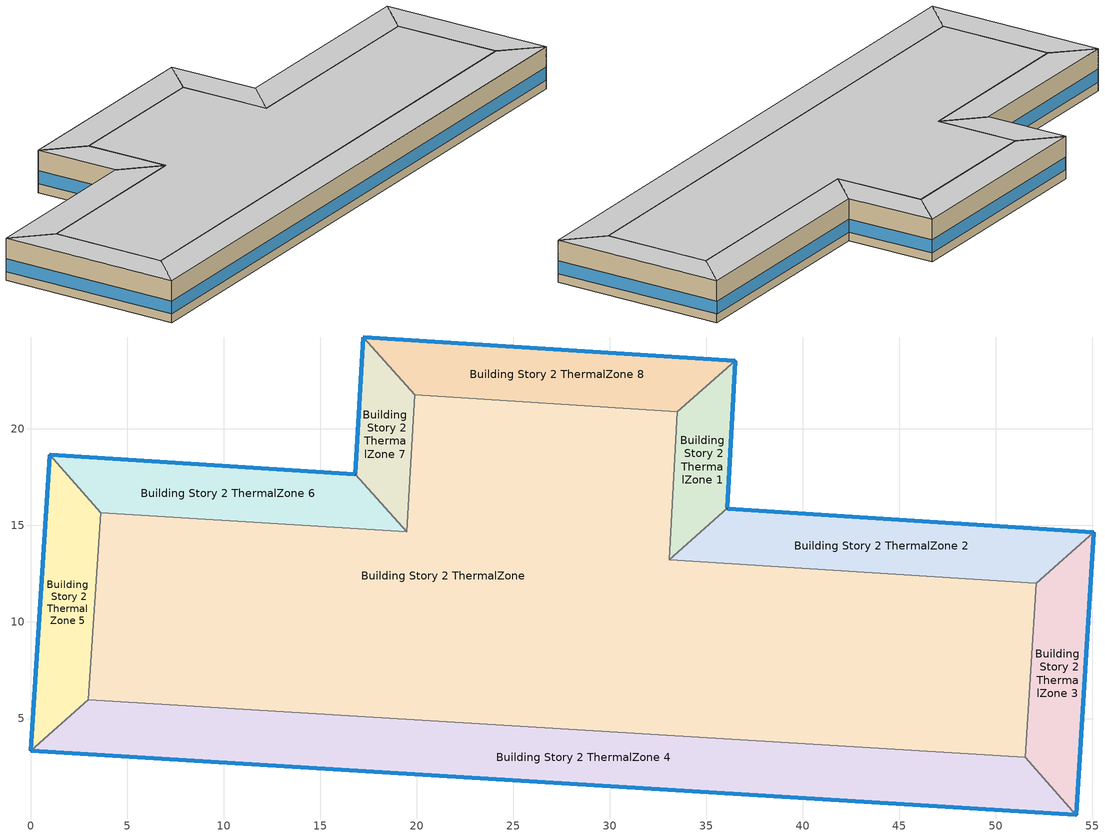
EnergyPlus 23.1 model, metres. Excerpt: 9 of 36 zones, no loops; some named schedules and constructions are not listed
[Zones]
Building Story 2 ThermalZone
 floor adiabatic (Typical Interior Ceiling): 33.52,20.89 33.1,13.23 52.1,12.02 51.53,3 3,5.98 3.65,15.65 19.48,14.66 19.9,21.77 z3.6
 wall adiabatic (Typical Interior Wall): 33.1,13.23 33.52,20.89 19.9,21.77 19.48,14.66 3.65,15.65 3,5.98 51.53,3 52.1,12.02 33.1,13.23 z3.6:7.2
 ceiling adiabatic (Typical Interior Floor): 19.9,21.77 19.48,14.66 3.65,15.65 3,5.98 51.53,3 52.1,12.02 33.1,13.23 33.52,20.89 z7.2
Building Story 2 ThermalZone 1
 floor adiabatic (Typical Interior Ceiling): 36.51,23.54 36.09,15.88 33.1,13.23 33.52,20.89 z3.6
 wall outside (Typical Insulated Steel Framed Exterior Wall R-20.41): 36.09,15.88 36.51,23.54 z3.6:7.2
 wall adiabatic (Typical Interior Wall): 36.51,23.54 33.52,20.89 33.1,13.23 36.09,15.88 z3.6:7.2
 window (U 0.48 SHGC 0.40 Dbl Ref-D Clr 6mm/13mm): 36.09,15.91 36.51,23.52 z4.36:5.45
 ceiling adiabatic (Typical Interior Floor): 33.52,20.89 33.1,13.23 36.09,15.88 36.51,23.54 z7.2
Building Story 2 ThermalZone 2
 floor adiabatic (Typical Interior Ceiling): 36.09,15.88 55.1,14.66 52.1,12.02 33.1,13.23 z3.6
 wall outside (Typical Insulated Steel Framed Exterior Wall R-20.41): 55.1,14.66 36.09,15.88 z3.6:7.2
 wall adiabatic (Typical Interior Wall): 36.09,15.88 33.1,13.23 52.1,12.02 55.1,14.66 z3.6:7.2
 window (U 0.48 SHGC 0.40 Dbl Ref-D Clr 6mm/13mm): 55.07,14.66 36.12,15.88 z4.36:5.44
 ceiling adiabatic (Typical Interior Floor): 33.1,13.23 52.1,12.02 55.1,14.66 36.09,15.88 z7.2
Building Story 2 ThermalZone 3
 floor adiabatic (Typical Interior Ceiling): 55.1,14.66 54.18,0 51.53,3 52.1,12.02 z3.6
 wall outside (Typical Insulated Steel Framed Exterior Wall R-20.41): 54.18,0 55.1,14.66 z3.6:7.2
 wall adiabatic (Typical Interior Wall): 55.1,14.66 52.1,12.02 51.53,3 54.18,0 z3.6:7.2
 window (U 0.48 SHGC 0.40 Dbl Ref-D Clr 6mm/13mm): 54.18,0.03 55.1,14.63 z4.36:5.45
 ceiling adiabatic (Typical Interior Floor): 52.1,12.02 51.53,3 54.18,0 55.1,14.66 z7.2
Building Story 2 ThermalZone 4
 floor adiabatic (Typical Interior Ceiling): 54.18,0 0,3.33 3,5.98 51.53,3 z3.6
 wall outside (Typical Insulated Steel Framed Exterior Wall R-20.41): 0,3.33 54.18,0 z3.6:7.2
 wall adiabatic (Typical Interior Wall): 54.18,0 51.53,3 3,5.98 0,3.33 z3.6:7.2
 window (U 0.48 SHGC 0.40 Dbl Ref-D Clr 6mm/13mm): 0.03,3.33 54.15,0 z4.36:5.44
 ceiling adiabatic (Typical Interior Floor): 51.53,3 3,5.98 0,3.33 54.18,0 z7.2
Building Story 2 ThermalZone 5
 floor adiabatic (Typical Interior Ceiling): 0,3.33 1,18.66 3.65,15.65 3,5.98 z3.6
 wall outside (Typical Insulated Steel Framed Exterior Wall R-20.41): 1,18.66 0,3.33 z3.6:7.2
 wall adiabatic (Typical Interior Wall): 0,3.33 3,5.98 3.65,15.65 1,18.66 z3.6:7.2
 window (U 0.48 SHGC 0.40 Dbl Ref-D Clr 6mm/13mm): 1,18.63 0,3.36 z4.36:5.45
 ceiling adiabatic (Typical Interior Floor): 3,5.98 3.65,15.65 1,18.66 0,3.33 z7.2
Building Story 2 ThermalZone 6
 floor adiabatic (Typical Interior Ceiling): 1,18.66 16.83,17.66 19.48,14.66 3.65,15.65 z3.6
 wall outside (Typical Insulated Steel Framed Exterior Wall R-20.41): 16.83,17.66 1,18.66 z3.6:7.2
 wall adiabatic (Typical Interior Wall): 1,18.66 3.65,15.65 19.48,14.66 16.83,17.66 z3.6:7.2
 window (U 0.48 SHGC 0.40 Dbl Ref-D Clr 6mm/13mm): 16.81,17.66 1.03,18.66 z4.36:5.45
 ceiling adiabatic (Typical Interior Ceiling): 3.65,15.65 19.48,14.66 16.83,17.66 1,18.66 z7.2
Building Story 2 ThermalZone 7
 floor adiabatic (Typical Interior Floor): 16.83,17.66 17.25,24.77 19.9,21.77 19.48,14.66 z3.6
 wall outside (Typical Insulated Steel Framed Exterior Wall R-20.41): 17.25,24.77 16.83,17.66 z3.6:7.2
 wall adiabatic (Typical Interior Wall): 16.83,17.66 19.48,14.66 19.9,21.77 17.25,24.77 z3.6:7.2
 window (U 0.48 SHGC 0.40 Dbl Ref-D Clr 6mm/13mm): 17.25,24.74 16.83,17.68 z4.36:5.45
 ceiling adiabatic (Typical Interior Ceiling): 19.48,14.66 19.9,21.77 17.25,24.77 16.83,17.66 z7.2
Building Story 2 ThermalZone 8
 floor adiabatic (Typical Interior Floor): 17.25,24.77 36.51,23.54 33.52,20.89 19.9,21.77 z3.6
 wall outside (Typical Insulated Steel Framed Exterior Wall R-20.41): 36.51,23.54 17.25,24.77 z3.6:7.2
 wall adiabatic (Typical Interior Wall): 17.25,24.77 19.9,21.77 33.52,20.89 36.51,23.54 z3.6:7.2
 window (U 0.48 SHGC 0.40 Dbl Ref-D Clr 6mm/13mm): 36.48,23.55 17.28,24.76 z4.36:5.44
 ceiling adiabatic (Typical Interior Ceiling): 19.9,21.77 33.52,20.89 36.51,23.54 17.25,24.77 z7.2
[Schedule:Day:Interval]
SchoolSecondary KITCHEN_ELEC_EQUIP_SCH Wknd Day; SchoolSecondary KITCHEN_ELEC_EQUIP_SCH Wknd Day 1; SchoolSecondary KITCHEN_ELEC_EQUIP_SCH Default; SchoolSecondary KITCHEN_ELEC_EQUIP_SCH Winter Design Day: No, 24:00, 0.1
SchoolSecondary KITCHEN_ELEC_EQUIP_SCH Wkdy Day; SchoolSecondary KITCHEN_ELEC_EQUIP_SCH Wkdy Day 1; SchoolSecondary KITCHEN_ELEC_EQUIP_SCH Wkdy Day 2; SchoolSecondary KITCHEN_ELEC_EQUIP_SCH Summer Design Day: No, 08:00, 0.1, 10:00, 0.15, 13:00, 0.25, 15:00, 0.15, 24:00, 0.1
SchoolSecondary KITCHEN_GAS_EQUIP_SCH Wknd Day; SchoolSecondary KITCHEN_GAS_EQUIP_SCH Wknd Day 1; SchoolSecondary KITCHEN_GAS_EQUIP_SCH Default; SchoolSecondary KITCHEN_GAS_EQUIP_SCH Winter Design Day: No, 24:00, 0.02
SchoolSecondary KITCHEN_GAS_EQUIP_SCH Wkdy|SmrDsn Day; SchoolSecondary KITCHEN_GAS_EQUIP_SCH Wkdy|SmrDsn Day 1; SchoolSecondary KITCHEN_GAS_EQUIP_SCH Wkdy|SmrDsn Day 2; SchoolSecondary KITCHEN_GAS_EQUIP_SCH Summer Design Day: No, 08:00, 0.02, 10:00, 0.15, 13:00, 0.2, 15:00, 0.1, 24:00, 0.02
[Schedule:Week:Daily]
SchoolSecondary BLDG_LIGHT_SCH_2013 Week Rule - Jan1-Jun24: SchoolSecondary BLDG_LIGHT_SCH_2013 Wknd Day, SchoolSecondary BLDG_LIGHT_SCH_2013 Wkdy Day, SchoolSecondary BLDG_LIGHT_SCH_2013 Wkdy Day, SchoolSecondary BLDG_LIGHT_SCH_2013 Wkdy Day, SchoolSecondary BLDG_LIGHT_SCH_2013 Wkdy Day, SchoolSecondary BLDG_LIGHT_SCH_2013 Wkdy Day, SchoolSecondary BLDG_LIGHT_SCH_2013 Wknd Day, SchoolSecondary BLDG_LIGHT_SCH_2013 Default, SchoolSecondary BLDG_LIGHT_SCH_2013 Summer Design Day, SchoolSecondary BLDG_LIGHT_SCH_2013 Winter Design Day, SchoolSecondary BLDG_LIGHT_SCH_2013 Default, SchoolSecondary BLDG_LIGHT_SCH_2013 Default
SchoolSecondary BLDG_LIGHT_SCH_2013 Week Rule - Jun25-Jul1: SchoolSecondary BLDG_LIGHT_SCH_2013 Wknd Day, SchoolSecondary BLDG_LIGHT_SCH_2013 Wkdy Day, SchoolSecondary BLDG_LIGHT_SCH_2013 Wkdy Day, SchoolSecondary BLDG_LIGHT_SCH_2013 Wkdy Day, SchoolSecondary BLDG_LIGHT_SCH_2013 Wkdy Day, SchoolSecondary BLDG_LIGHT_SCH_2013 Wkdy Day, SchoolSecondary BLDG_LIGHT_SCH_2013 Wknd Day 1, SchoolSecondary BLDG_LIGHT_SCH_2013 Default, SchoolSecondary BLDG_LIGHT_SCH_2013 Summer Design Day, SchoolSecondary BLDG_LIGHT_SCH_2013 Winter Design Day, SchoolSecondary BLDG_LIGHT_SCH_2013 Default, SchoolSecondary BLDG_LIGHT_SCH_2013 Default
SchoolSecondary BLDG_LIGHT_SCH_2013 Week Rule - Jul2-Aug26: SchoolSecondary BLDG_LIGHT_SCH_2013 Wknd Day 1, SchoolSecondary BLDG_LIGHT_SCH_2013 Wkdy Day 1, SchoolSecondary BLDG_LIGHT_SCH_2013 Wkdy Day 1, SchoolSecondary BLDG_LIGHT_SCH_2013 Wkdy Day 1, SchoolSecondary BLDG_LIGHT_SCH_2013 Wkdy Day 1, SchoolSecondary BLDG_LIGHT_SCH_2013 Wkdy Day 1, SchoolSecondary BLDG_LIGHT_SCH_2013 Wknd Day 1, SchoolSecondary BLDG_LIGHT_SCH_2013 Default, SchoolSecondary BLDG_LIGHT_SCH_2013 Summer Design Day, SchoolSecondary BLDG_LIGHT_SCH_2013 Winter Design Day, SchoolSecondary BLDG_LIGHT_SCH_2013 Default, SchoolSecondary BLDG_LIGHT_SCH_2013 Default
SchoolSecondary BLDG_LIGHT_SCH_2013 Week Rule - Aug27-Sep2: SchoolSecondary BLDG_LIGHT_SCH_2013 Wknd Day 1, SchoolSecondary BLDG_LIGHT_SCH_2013 Wkdy Day 1, SchoolSecondary BLDG_LIGHT_SCH_2013 Wkdy Day 1, SchoolSecondary BLDG_LIGHT_SCH_2013 Wkdy Day 1, SchoolSecondary BLDG_LIGHT_SCH_2013 Wkdy Day 1, SchoolSecondary BLDG_LIGHT_SCH_2013 Wkdy Day 2, SchoolSecondary BLDG_LIGHT_SCH_2013 Default, SchoolSecondary BLDG_LIGHT_SCH_2013 Default, SchoolSecondary BLDG_LIGHT_SCH_2013 Summer Design Day, SchoolSecondary BLDG_LIGHT_SCH_2013 Winter Design Day, SchoolSecondary BLDG_LIGHT_SCH_2013 Default, SchoolSecondary BLDG_LIGHT_SCH_2013 Default
SchoolSecondary BLDG_LIGHT_SCH_2013 Week Rule - Sep3-Dec31: SchoolSecondary BLDG_LIGHT_SCH_2013 Default, SchoolSecondary BLDG_LIGHT_SCH_2013 Wkdy Day 2, SchoolSecondary BLDG_LIGHT_SCH_2013 Wkdy Day 2, SchoolSecondary BLDG_LIGHT_SCH_2013 Wkdy Day 2, SchoolSecondary BLDG_LIGHT_SCH_2013 Wkdy Day 2, SchoolSecondary BLDG_LIGHT_SCH_2013 Wkdy Day 2, SchoolSecondary BLDG_LIGHT_SCH_2013 Default, SchoolSecondary BLDG_LIGHT_SCH_2013 Default, SchoolSecondary BLDG_LIGHT_SCH_2013 Summer Design Day, SchoolSecondary BLDG_LIGHT_SCH_2013 Winter Design Day, SchoolSecondary BLDG_LIGHT_SCH_2013 Default, SchoolSecondary BLDG_LIGHT_SCH_2013 Default
SchoolSecondary BLDG_LIGHT_LIBRARY_SCH_2013 Week Rule - Jan1-Jun24: SchoolSecondary BLDG_LIGHT_LIBRARY_SCH_2013 Wknd Day, SchoolSecondary BLDG_LIGHT_LIBRARY_SCH_2013 Wkdy Day, SchoolSecondary BLDG_LIGHT_LIBRARY_SCH_2013 Wkdy Day, SchoolSecondary BLDG_LIGHT_LIBRARY_SCH_2013 Wkdy Day, SchoolSecondary BLDG_LIGHT_LIBRARY_SCH_2013 Wkdy Day, SchoolSecondary BLDG_LIGHT_LIBRARY_SCH_2013 Wkdy Day, SchoolSecondary BLDG_LIGHT_LIBRARY_SCH_2013 Wknd Day, SchoolSecondary BLDG_LIGHT_LIBRARY_SCH_2013 Default, SchoolSecondary BLDG_LIGHT_LIBRARY_SCH_2013 Summer Design Day, SchoolSecondary BLDG_LIGHT_LIBRARY_SCH_2013 Winter Design Day, SchoolSecondary BLDG_LIGHT_LIBRARY_SCH_2013 Default, SchoolSecondary BLDG_LIGHT_LIBRARY_SCH_2013 Default
SchoolSecondary BLDG_LIGHT_LIBRARY_SCH_2013 Week Rule - Jun25-Jul1: SchoolSecondary BLDG_LIGHT_LIBRARY_SCH_2013 Wknd Day, SchoolSecondary BLDG_LIGHT_LIBRARY_SCH_2013 Wkdy Day, SchoolSecondary BLDG_LIGHT_LIBRARY_SCH_2013 Wkdy Day, SchoolSecondary BLDG_LIGHT_LIBRARY_SCH_2013 Wkdy Day, SchoolSecondary BLDG_LIGHT_LIBRARY_SCH_2013 Wkdy Day, SchoolSecondary BLDG_LIGHT_LIBRARY_SCH_2013 Wkdy Day, SchoolSecondary BLDG_LIGHT_LIBRARY_SCH_2013 Wknd Day 1, SchoolSecondary BLDG_LIGHT_LIBRARY_SCH_2013 Default, SchoolSecondary BLDG_LIGHT_LIBRARY_SCH_2013 Summer Design Day, SchoolSecondary BLDG_LIGHT_LIBRARY_SCH_2013 Winter Design Day, SchoolSecondary BLDG_LIGHT_LIBRARY_SCH_2013 Default, SchoolSecondary BLDG_LIGHT_LIBRARY_SCH_2013 Default
SchoolSecondary BLDG_LIGHT_LIBRARY_SCH_2013 Week Rule - Jul2-Aug26: SchoolSecondary BLDG_LIGHT_LIBRARY_SCH_2013 Wknd Day 1, SchoolSecondary BLDG_LIGHT_LIBRARY_SCH_2013 Wkdy Day 1, SchoolSecondary BLDG_LIGHT_LIBRARY_SCH_2013 Wkdy Day 1, SchoolSecondary BLDG_LIGHT_LIBRARY_SCH_2013 Wkdy Day 1, SchoolSecondary BLDG_LIGHT_LIBRARY_SCH_2013 Wkdy Day 1, SchoolSecondary BLDG_LIGHT_LIBRARY_SCH_2013 Wkdy Day 1, SchoolSecondary BLDG_LIGHT_LIBRARY_SCH_2013 Wknd Day 1, SchoolSecondary BLDG_LIGHT_LIBRARY_SCH_2013 Default, SchoolSecondary BLDG_LIGHT_LIBRARY_SCH_2013 Summer Design Day, SchoolSecondary BLDG_LIGHT_LIBRARY_SCH_2013 Winter Design Day, SchoolSecondary BLDG_LIGHT_LIBRARY_SCH_2013 Default, SchoolSecondary BLDG_LIGHT_LIBRARY_SCH_2013 Default
SchoolSecondary BLDG_LIGHT_LIBRARY_SCH_2013 Week Rule - Aug27-Sep2: SchoolSecondary BLDG_LIGHT_LIBRARY_SCH_2013 Wknd Day 1, SchoolSecondary BLDG_LIGHT_LIBRARY_SCH_2013 Wkdy Day 1, SchoolSecondary BLDG_LIGHT_LIBRARY_SCH_2013 Wkdy Day 1, SchoolSecondary BLDG_LIGHT_LIBRARY_SCH_2013 Wkdy Day 1, SchoolSecondary BLDG_LIGHT_LIBRARY_SCH_2013 Wkdy Day 1, SchoolSecondary BLDG_LIGHT_LIBRARY_SCH_2013 Wkdy Day 2, SchoolSecondary BLDG_LIGHT_LIBRARY_SCH_2013 Default, SchoolSecondary BLDG_LIGHT_LIBRARY_SCH_2013 Default, SchoolSecondary BLDG_LIGHT_LIBRARY_SCH_2013 Summer Design Day, SchoolSecondary BLDG_LIGHT_LIBRARY_SCH_2013 Winter Design Day, SchoolSecondary BLDG_LIGHT_LIBRARY_SCH_2013 Default, SchoolSecondary BLDG_LIGHT_LIBRARY_SCH_2013 Default
SchoolSecondary BLDG_LIGHT_LIBRARY_SCH_2013 Week Rule - Sep3-Dec31: SchoolSecondary BLDG_LIGHT_LIBRARY_SCH_2013 Default, SchoolSecondary BLDG_LIGHT_LIBRARY_SCH_2013 Wkdy Day 2, SchoolSecondary BLDG_LIGHT_LIBRARY_SCH_2013 Wkdy Day 2, SchoolSecondary BLDG_LIGHT_LIBRARY_SCH_2013 Wkdy Day 2, SchoolSecondary BLDG_LIGHT_LIBRARY_SCH_2013 Wkdy Day 2, SchoolSecondary BLDG_LIGHT_LIBRARY_SCH_2013 Wkdy Day 2, SchoolSecondary BLDG_LIGHT_LIBRARY_SCH_2013 Default, SchoolSecondary BLDG_LIGHT_LIBRARY_SCH_2013 Default, SchoolSecondary BLDG_LIGHT_LIBRARY_SCH_2013 Summer Design Day, SchoolSecondary BLDG_LIGHT_LIBRARY_SCH_2013 Winter Design Day, SchoolSecondary BLDG_LIGHT_LIBRARY_SCH_2013 Default, SchoolSecondary BLDG_LIGHT_LIBRARY_SCH_2013 Default
SchoolSecondary BLDG_LIGHT_LOBBYFLR1_SCH_2013 Week Rule - Jan1-Jun24: SchoolSecondary BLDG_LIGHT_LOBBYFLR1_SCH_2013 Wknd Day, SchoolSecondary BLDG_LIGHT_LOBBYFLR1_SCH_2013 Wkdy Day, SchoolSecondary BLDG_LIGHT_LOBBYFLR1_SCH_2013 Wkdy Day, SchoolSecondary BLDG_LIGHT_LOBBYFLR1_SCH_2013 Wkdy Day, SchoolSecondary BLDG_LIGHT_LOBBYFLR1_SCH_2013 Wkdy Day, SchoolSecondary BLDG_LIGHT_LOBBYFLR1_SCH_2013 Wkdy Day, SchoolSecondary BLDG_LIGHT_LOBBYFLR1_SCH_2013 Wknd Day, SchoolSecondary BLDG_LIGHT_LOBBYFLR1_SCH_2013 Default, SchoolSecondary BLDG_LIGHT_LOBBYFLR1_SCH_2013 Summer Design Day, SchoolSecondary BLDG_LIGHT_LOBBYFLR1_SCH_2013 Winter Design Day, SchoolSecondary BLDG_LIGHT_LOBBYFLR1_SCH_2013 Default, SchoolSecondary BLDG_LIGHT_LOBBYFLR1_SCH_2013 Default
SchoolSecondary BLDG_LIGHT_LOBBYFLR1_SCH_2013 Week Rule - Jun25-Jul1: SchoolSecondary BLDG_LIGHT_LOBBYFLR1_SCH_2013 Wknd Day, SchoolSecondary BLDG_LIGHT_LOBBYFLR1_SCH_2013 Wkdy Day, SchoolSecondary BLDG_LIGHT_LOBBYFLR1_SCH_2013 Wkdy Day, SchoolSecondary BLDG_LIGHT_LOBBYFLR1_SCH_2013 Wkdy Day, SchoolSecondary BLDG_LIGHT_LOBBYFLR1_SCH_2013 Wkdy Day, SchoolSecondary BLDG_LIGHT_LOBBYFLR1_SCH_2013 Wkdy Day, SchoolSecondary BLDG_LIGHT_LOBBYFLR1_SCH_2013 Wknd Day 1, SchoolSecondary BLDG_LIGHT_LOBBYFLR1_SCH_2013 Default, SchoolSecondary BLDG_LIGHT_LOBBYFLR1_SCH_2013 Summer Design Day, SchoolSecondary BLDG_LIGHT_LOBBYFLR1_SCH_2013 Winter Design Day, SchoolSecondary BLDG_LIGHT_LOBBYFLR1_SCH_2013 Default, SchoolSecondary BLDG_LIGHT_LOBBYFLR1_SCH_2013 Default
SchoolSecondary BLDG_LIGHT_LOBBYFLR1_SCH_2013 Week Rule - Jul2-Aug26: SchoolSecondary BLDG_LIGHT_LOBBYFLR1_SCH_2013 Wknd Day 1, SchoolSecondary BLDG_LIGHT_LOBBYFLR1_SCH_2013 Wkdy Day 1, SchoolSecondary BLDG_LIGHT_LOBBYFLR1_SCH_2013 Wkdy Day 1, SchoolSecondary BLDG_LIGHT_LOBBYFLR1_SCH_2013 Wkdy Day 1, SchoolSecondary BLDG_LIGHT_LOBBYFLR1_SCH_2013 Wkdy Day 1, SchoolSecondary BLDG_LIGHT_LOBBYFLR1_SCH_2013 Wkdy Day 1, SchoolSecondary BLDG_LIGHT_LOBBYFLR1_SCH_2013 Wknd Day 1, SchoolSecondary BLDG_LIGHT_LOBBYFLR1_SCH_2013 Default, SchoolSecondary BLDG_LIGHT_LOBBYFLR1_SCH_2013 Summer Design Day, SchoolSecondary BLDG_LIGHT_LOBBYFLR1_SCH_2013 Winter Design Day, SchoolSecondary BLDG_LIGHT_LOBBYFLR1_SCH_2013 Default, SchoolSecondary BLDG_LIGHT_LOBBYFLR1_SCH_2013 Default
SchoolSecondary BLDG_LIGHT_LOBBYFLR1_SCH_2013 Week Rule - Aug27-Sep2: SchoolSecondary BLDG_LIGHT_LOBBYFLR1_SCH_2013 Wknd Day 1, SchoolSecondary BLDG_LIGHT_LOBBYFLR1_SCH_2013 Wkdy Day 1, SchoolSecondary BLDG_LIGHT_LOBBYFLR1_SCH_2013 Wkdy Day 1, SchoolSecondary BLDG_LIGHT_LOBBYFLR1_SCH_2013 Wkdy Day 1, SchoolSecondary BLDG_LIGHT_LOBBYFLR1_SCH_2013 Wkdy Day 1, SchoolSecondary BLDG_LIGHT_LOBBYFLR1_SCH_2013 Wkdy Day 2, SchoolSecondary BLDG_LIGHT_LOBBYFLR1_SCH_2013 Default, SchoolSecondary BLDG_LIGHT_LOBBYFLR1_SCH_2013 Default, SchoolSecondary BLDG_LIGHT_LOBBYFLR1_SCH_2013 Summer Design Day, SchoolSecondary BLDG_LIGHT_LOBBYFLR1_SCH_2013 Winter Design Day, SchoolSecondary BLDG_LIGHT_LOBBYFLR1_SCH_2013 Default, SchoolSecondary BLDG_LIGHT_LOBBYFLR1_SCH_2013 Default
SchoolSecondary BLDG_LIGHT_LOBBYFLR1_SCH_2013 Week Rule - Sep3-Dec31: SchoolSecondary BLDG_LIGHT_LOBBYFLR1_SCH_2013 Default, SchoolSecondary BLDG_LIGHT_LOBBYFLR1_SCH_2013 Wkdy Day 2, SchoolSecondary BLDG_LIGHT_LOBBYFLR1_SCH_2013 Wkdy Day 2, SchoolSecondary BLDG_LIGHT_LOBBYFLR1_SCH_2013 Wkdy Day 2, SchoolSecondary BLDG_LIGHT_LOBBYFLR1_SCH_2013 Wkdy Day 2, SchoolSecondary BLDG_LIGHT_LOBBYFLR1_SCH_2013 Wkdy Day 2, SchoolSecondary BLDG_LIGHT_LOBBYFLR1_SCH_2013 Default, SchoolSecondary BLDG_LIGHT_LOBBYFLR1_SCH_2013 Default, SchoolSecondary BLDG_LIGHT_LOBBYFLR1_SCH_2013 Summer Design Day, SchoolSecondary BLDG_LIGHT_LOBBYFLR1_SCH_2013 Winter Design Day, SchoolSecondary BLDG_LIGHT_LOBBYFLR1_SCH_2013 Default, SchoolSecondary BLDG_LIGHT_LOBBYFLR1_SCH_2013 Default
SchoolSecondary BLDG_LIGHT_MECHANICAL_SCH_2013 Week Rule - Jan1-Jun24: SchoolSecondary BLDG_LIGHT_MECHANICAL_SCH_2013 Wknd Day, SchoolSecondary BLDG_LIGHT_MECHANICAL_SCH_2013 Wkdy Day, SchoolSecondary BLDG_LIGHT_MECHANICAL_SCH_2013 Wkdy Day, SchoolSecondary BLDG_LIGHT_MECHANICAL_SCH_2013 Wkdy Day, SchoolSecondary BLDG_LIGHT_MECHANICAL_SCH_2013 Wkdy Day, SchoolSecondary BLDG_LIGHT_MECHANICAL_SCH_2013 Wkdy Day, SchoolSecondary BLDG_LIGHT_MECHANICAL_SCH_2013 Wknd Day, SchoolSecondary BLDG_LIGHT_MECHANICAL_SCH_2013 Default, SchoolSecondary BLDG_LIGHT_MECHANICAL_SCH_2013 Summer Design Day, SchoolSecondary BLDG_LIGHT_MECHANICAL_SCH_2013 Winter Design Day, SchoolSecondary BLDG_LIGHT_MECHANICAL_SCH_2013 Default, SchoolSecondary BLDG_LIGHT_MECHANICAL_SCH_2013 Default
SchoolSecondary BLDG_LIGHT_MECHANICAL_SCH_2013 Week Rule - Jun25-Jul1: SchoolSecondary BLDG_LIGHT_MECHANICAL_SCH_2013 Wknd Day, SchoolSecondary BLDG_LIGHT_MECHANICAL_SCH_2013 Wkdy Day, SchoolSecondary BLDG_LIGHT_MECHANICAL_SCH_2013 Wkdy Day, SchoolSecondary BLDG_LIGHT_MECHANICAL_SCH_2013 Wkdy Day, SchoolSecondary BLDG_LIGHT_MECHANICAL_SCH_2013 Wkdy Day, SchoolSecondary BLDG_LIGHT_MECHANICAL_SCH_2013 Wkdy Day, SchoolSecondary BLDG_LIGHT_MECHANICAL_SCH_2013 Wknd Day 1, SchoolSecondary BLDG_LIGHT_MECHANICAL_SCH_2013 Default, SchoolSecondary BLDG_LIGHT_MECHANICAL_SCH_2013 Summer Design Day, SchoolSecondary BLDG_LIGHT_MECHANICAL_SCH_2013 Winter Design Day, SchoolSecondary BLDG_LIGHT_MECHANICAL_SCH_2013 Default, SchoolSecondary BLDG_LIGHT_MECHANICAL_SCH_2013 Default
SchoolSecondary BLDG_LIGHT_MECHANICAL_SCH_2013 Week Rule - Jul2-Aug26: SchoolSecondary BLDG_LIGHT_MECHANICAL_SCH_2013 Wknd Day 1, SchoolSecondary BLDG_LIGHT_MECHANICAL_SCH_2013 Wkdy Day 1, SchoolSecondary BLDG_LIGHT_MECHANICAL_SCH_2013 Wkdy Day 1, SchoolSecondary BLDG_LIGHT_MECHANICAL_SCH_2013 Wkdy Day 1, SchoolSecondary BLDG_LIGHT_MECHANICAL_SCH_2013 Wkdy Day 1, SchoolSecondary BLDG_LIGHT_MECHANICAL_SCH_2013 Wkdy Day 1, SchoolSecondary BLDG_LIGHT_MECHANICAL_SCH_2013 Wknd Day 1, SchoolSecondary BLDG_LIGHT_MECHANICAL_SCH_2013 Default, SchoolSecondary BLDG_LIGHT_MECHANICAL_SCH_2013 Summer Design Day, SchoolSecondary BLDG_LIGHT_MECHANICAL_SCH_2013 Winter Design Day, SchoolSecondary BLDG_LIGHT_MECHANICAL_SCH_2013 Default, SchoolSecondary BLDG_LIGHT_MECHANICAL_SCH_2013 Default
SchoolSecondary BLDG_LIGHT_MECHANICAL_SCH_2013 Week Rule - Aug27-Sep2: SchoolSecondary BLDG_LIGHT_MECHANICAL_SCH_2013 Wknd Day 1, SchoolSecondary BLDG_LIGHT_MECHANICAL_SCH_2013 Wkdy Day 1, SchoolSecondary BLDG_LIGHT_MECHANICAL_SCH_2013 Wkdy Day 1, SchoolSecondary BLDG_LIGHT_MECHANICAL_SCH_2013 Wkdy Day 1, SchoolSecondary BLDG_LIGHT_MECHANICAL_SCH_2013 Wkdy Day 1, SchoolSecondary BLDG_LIGHT_MECHANICAL_SCH_2013 Wkdy Day 2, SchoolSecondary BLDG_LIGHT_MECHANICAL_SCH_2013 Default, SchoolSecondary BLDG_LIGHT_MECHANICAL_SCH_2013 Default, SchoolSecondary BLDG_LIGHT_MECHANICAL_SCH_2013 Summer Design Day, SchoolSecondary BLDG_LIGHT_MECHANICAL_SCH_2013 Winter Design Day, SchoolSecondary BLDG_LIGHT_MECHANICAL_SCH_2013 Default, SchoolSecondary BLDG_LIGHT_MECHANICAL_SCH_2013 Default
SchoolSecondary BLDG_LIGHT_MECHANICAL_SCH_2013 Week Rule - Sep3-Dec31: SchoolSecondary BLDG_LIGHT_MECHANICAL_SCH_2013 Default, SchoolSecondary BLDG_LIGHT_MECHANICAL_SCH_2013 Wkdy Day 2, SchoolSecondary BLDG_LIGHT_MECHANICAL_SCH_2013 Wkdy Day 2, SchoolSecondary BLDG_LIGHT_MECHANICAL_SCH_2013 Wkdy Day 2, SchoolSecondary BLDG_LIGHT_MECHANICAL_SCH_2013 Wkdy Day 2, SchoolSecondary BLDG_LIGHT_MECHANICAL_SCH_2013 Wkdy Day 2, SchoolSecondary BLDG_LIGHT_MECHANICAL_SCH_2013 Default, SchoolSecondary BLDG_LIGHT_MECHANICAL_SCH_2013 Default, SchoolSecondary BLDG_LIGHT_MECHANICAL_SCH_2013 Summer Design Day, SchoolSecondary BLDG_LIGHT_MECHANICAL_SCH_2013 Winter Design Day, SchoolSecondary BLDG_LIGHT_MECHANICAL_SCH_2013 Default, SchoolSecondary BLDG_LIGHT_MECHANICAL_SCH_2013 Default
SchoolSecondary BLDG_LIGHT_OFFICE_SCH_2013 Week Rule - Jan1-Jun24: SchoolSecondary BLDG_LIGHT_OFFICE_SCH_2013 Wknd Day, SchoolSecondary BLDG_LIGHT_OFFICE_SCH_2013 Wkdy Day, SchoolSecondary BLDG_LIGHT_OFFICE_SCH_2013 Wkdy Day, SchoolSecondary BLDG_LIGHT_OFFICE_SCH_2013 Wkdy Day, SchoolSecondary BLDG_LIGHT_OFFICE_SCH_2013 Wkdy Day, SchoolSecondary BLDG_LIGHT_OFFICE_SCH_2013 Wkdy Day, SchoolSecondary BLDG_LIGHT_OFFICE_SCH_2013 Wknd Day, SchoolSecondary BLDG_LIGHT_OFFICE_SCH_2013 Default, SchoolSecondary BLDG_LIGHT_OFFICE_SCH_2013 Summer Design Day, SchoolSecondary BLDG_LIGHT_OFFICE_SCH_2013 Winter Design Day, SchoolSecondary BLDG_LIGHT_OFFICE_SCH_2013 Default, SchoolSecondary BLDG_LIGHT_OFFICE_SCH_2013 Default
SchoolSecondary BLDG_LIGHT_OFFICE_SCH_2013 Week Rule - Jun25-Jul1: SchoolSecondary BLDG_LIGHT_OFFICE_SCH_2013 Wknd Day, SchoolSecondary BLDG_LIGHT_OFFICE_SCH_2013 Wkdy Day, SchoolSecondary BLDG_LIGHT_OFFICE_SCH_2013 Wkdy Day, SchoolSecondary BLDG_LIGHT_OFFICE_SCH_2013 Wkdy Day, SchoolSecondary BLDG_LIGHT_OFFICE_SCH_2013 Wkdy Day, SchoolSecondary BLDG_LIGHT_OFFICE_SCH_2013 Wkdy Day, SchoolSecondary BLDG_LIGHT_OFFICE_SCH_2013 Wknd Day 1, SchoolSecondary BLDG_LIGHT_OFFICE_SCH_2013 Default, SchoolSecondary BLDG_LIGHT_OFFICE_SCH_2013 Summer Design Day, SchoolSecondary BLDG_LIGHT_OFFICE_SCH_2013 Winter Design Day, SchoolSecondary BLDG_LIGHT_OFFICE_SCH_2013 Default, SchoolSecondary BLDG_LIGHT_OFFICE_SCH_2013 Default
SchoolSecondary BLDG_LIGHT_OFFICE_SCH_2013 Week Rule - Jul2-Aug26: SchoolSecondary BLDG_LIGHT_OFFICE_SCH_2013 Wknd Day 1, SchoolSecondary BLDG_LIGHT_OFFICE_SCH_2013 Wkdy Day 1, SchoolSecondary BLDG_LIGHT_OFFICE_SCH_2013 Wkdy Day 1, SchoolSecondary BLDG_LIGHT_OFFICE_SCH_2013 Wkdy Day 1, SchoolSecondary BLDG_LIGHT_OFFICE_SCH_2013 Wkdy Day 1, SchoolSecondary BLDG_LIGHT_OFFICE_SCH_2013 Wkdy Day 1, SchoolSecondary BLDG_LIGHT_OFFICE_SCH_2013 Wknd Day 1, SchoolSecondary BLDG_LIGHT_OFFICE_SCH_2013 Default, SchoolSecondary BLDG_LIGHT_OFFICE_SCH_2013 Summer Design Day, SchoolSecondary BLDG_LIGHT_OFFICE_SCH_2013 Winter Design Day, SchoolSecondary BLDG_LIGHT_OFFICE_SCH_2013 Default, SchoolSecondary BLDG_LIGHT_OFFICE_SCH_2013 Default
SchoolSecondary BLDG_LIGHT_OFFICE_SCH_2013 Week Rule - Aug27-Sep2: SchoolSecondary BLDG_LIGHT_OFFICE_SCH_2013 Wknd Day 1, SchoolSecondary BLDG_LIGHT_OFFICE_SCH_2013 Wkdy Day 1, SchoolSecondary BLDG_LIGHT_OFFICE_SCH_2013 Wkdy Day 1, SchoolSecondary BLDG_LIGHT_OFFICE_SCH_2013 Wkdy Day 1, SchoolSecondary BLDG_LIGHT_OFFICE_SCH_2013 Wkdy Day 1, SchoolSecondary BLDG_LIGHT_OFFICE_SCH_2013 Wkdy Day 2, SchoolSecondary BLDG_LIGHT_OFFICE_SCH_2013 Default, SchoolSecondary BLDG_LIGHT_OFFICE_SCH_2013 Default, SchoolSecondary BLDG_LIGHT_OFFICE_SCH_2013 Summer Design Day, SchoolSecondary BLDG_LIGHT_OFFICE_SCH_2013 Winter Design Day, SchoolSecondary BLDG_LIGHT_OFFICE_SCH_2013 Default, SchoolSecondary BLDG_LIGHT_OFFICE_SCH_2013 Default
SchoolSecondary BLDG_LIGHT_OFFICE_SCH_2013 Week Rule - Sep3-Dec31: SchoolSecondary BLDG_LIGHT_OFFICE_SCH_2013 Default, SchoolSecondary BLDG_LIGHT_OFFICE_SCH_2013 Wkdy Day 2, SchoolSecondary BLDG_LIGHT_OFFICE_SCH_2013 Wkdy Day 2, SchoolSecondary BLDG_LIGHT_OFFICE_SCH_2013 Wkdy Day 2, SchoolSecondary BLDG_LIGHT_OFFICE_SCH_2013 Wkdy Day 2, SchoolSecondary BLDG_LIGHT_OFFICE_SCH_2013 Wkdy Day 2, SchoolSecondary BLDG_LIGHT_OFFICE_SCH_2013 Default, SchoolSecondary BLDG_LIGHT_OFFICE_SCH_2013 Default, SchoolSecondary BLDG_LIGHT_OFFICE_SCH_2013 Summer Design Day, SchoolSecondary BLDG_LIGHT_OFFICE_SCH_2013 Winter Design Day, SchoolSecondary BLDG_LIGHT_OFFICE_SCH_2013 Default, SchoolSecondary BLDG_LIGHT_OFFICE_SCH_2013 Default
SchoolSecondary BLDG_LIGHT_BATH_SCH_2013 Week Rule - Jan1-Jun24: SchoolSecondary BLDG_LIGHT_BATH_SCH_2013 Wknd Day, SchoolSecondary BLDG_LIGHT_BATH_SCH_2013 Wkdy Day, SchoolSecondary BLDG_LIGHT_BATH_SCH_2013 Wkdy Day, SchoolSecondary BLDG_LIGHT_BATH_SCH_2013 Wkdy Day, SchoolSecondary BLDG_LIGHT_BATH_SCH_2013 Wkdy Day, SchoolSecondary BLDG_LIGHT_BATH_SCH_2013 Wkdy Day, SchoolSecondary BLDG_LIGHT_BATH_SCH_2013 Wknd Day, SchoolSecondary BLDG_LIGHT_BATH_SCH_2013 Default, SchoolSecondary BLDG_LIGHT_BATH_SCH_2013 Summer Design Day, SchoolSecondary BLDG_LIGHT_BATH_SCH_2013 Winter Design Day, SchoolSecondary BLDG_LIGHT_BATH_SCH_2013 Default, SchoolSecondary BLDG_LIGHT_BATH_SCH_2013 Default
SchoolSecondary BLDG_LIGHT_BATH_SCH_2013 Week Rule - Jun25-Jul1: SchoolSecondary BLDG_LIGHT_BATH_SCH_2013 Wknd Day, SchoolSecondary BLDG_LIGHT_BATH_SCH_2013 Wkdy Day, SchoolSecondary BLDG_LIGHT_BATH_SCH_2013 Wkdy Day, SchoolSecondary BLDG_LIGHT_BATH_SCH_2013 Wkdy Day, SchoolSecondary BLDG_LIGHT_BATH_SCH_2013 Wkdy Day, SchoolSecondary BLDG_LIGHT_BATH_SCH_2013 Wkdy Day, SchoolSecondary BLDG_LIGHT_BATH_SCH_2013 Wknd Day 1, SchoolSecondary BLDG_LIGHT_BATH_SCH_2013 Default, SchoolSecondary BLDG_LIGHT_BATH_SCH_2013 Summer Design Day, SchoolSecondary BLDG_LIGHT_BATH_SCH_2013 Winter Design Day, SchoolSecondary BLDG_LIGHT_BATH_SCH_2013 Default, SchoolSecondary BLDG_LIGHT_BATH_SCH_2013 Default
SchoolSecondary BLDG_LIGHT_BATH_SCH_2013 Week Rule - Jul2-Aug26: SchoolSecondary BLDG_LIGHT_BATH_SCH_2013 Wknd Day 1, SchoolSecondary BLDG_LIGHT_BATH_SCH_2013 Wkdy Day 1, SchoolSecondary BLDG_LIGHT_BATH_SCH_2013 Wkdy Day 1, SchoolSecondary BLDG_LIGHT_BATH_SCH_2013 Wkdy Day 1, SchoolSecondary BLDG_LIGHT_BATH_SCH_2013 Wkdy Day 1, SchoolSecondary BLDG_LIGHT_BATH_SCH_2013 Wkdy Day 1, SchoolSecondary BLDG_LIGHT_BATH_SCH_2013 Wknd Day 1, SchoolSecondary BLDG_LIGHT_BATH_SCH_2013 Default, SchoolSecondary BLDG_LIGHT_BATH_SCH_2013 Summer Design Day, SchoolSecondary BLDG_LIGHT_BATH_SCH_2013 Winter Design Day, SchoolSecondary BLDG_LIGHT_BATH_SCH_2013 Default, SchoolSecondary BLDG_LIGHT_BATH_SCH_2013 Default
SchoolSecondary BLDG_LIGHT_BATH_SCH_2013 Week Rule - Aug27-Sep2: SchoolSecondary BLDG_LIGHT_BATH_SCH_2013 Wknd Day 1, SchoolSecondary BLDG_LIGHT_BATH_SCH_2013 Wkdy Day 1, SchoolSecondary BLDG_LIGHT_BATH_SCH_2013 Wkdy Day 1, SchoolSecondary BLDG_LIGHT_BATH_SCH_2013 Wkdy Day 1, SchoolSecondary BLDG_LIGHT_BATH_SCH_2013 Wkdy Day 1, SchoolSecondary BLDG_LIGHT_BATH_SCH_2013 Wkdy Day 2, SchoolSecondary BLDG_LIGHT_BATH_SCH_2013 Default, SchoolSecondary BLDG_LIGHT_BATH_SCH_2013 Default, SchoolSecondary BLDG_LIGHT_BATH_SCH_2013 Summer Design Day, SchoolSecondary BLDG_LIGHT_BATH_SCH_2013 Winter Design Day, SchoolSecondary BLDG_LIGHT_BATH_SCH_2013 Default, SchoolSecondary BLDG_LIGHT_BATH_SCH_2013 Default
SchoolSecondary BLDG_LIGHT_BATH_SCH_2013 Week Rule - Sep3-Dec31: SchoolSecondary BLDG_LIGHT_BATH_SCH_2013 Default, SchoolSecondary BLDG_LIGHT_BATH_SCH_2013 Wkdy Day 2, SchoolSecondary BLDG_LIGHT_BATH_SCH_2013 Wkdy Day 2, SchoolSecondary BLDG_LIGHT_BATH_SCH_2013 Wkdy Day 2, SchoolSecondary BLDG_LIGHT_BATH_SCH_2013 Wkdy Day 2, SchoolSecondary BLDG_LIGHT_BATH_SCH_2013 Wkdy Day 2, SchoolSecondary BLDG_LIGHT_BATH_SCH_2013 Default, SchoolSecondary BLDG_LIGHT_BATH_SCH_2013 Default, SchoolSecondary BLDG_LIGHT_BATH_SCH_2013 Summer Design Day, SchoolSecondary BLDG_LIGHT_BATH_SCH_2013 Winter Design Day, SchoolSecondary BLDG_LIGHT_BATH_SCH_2013 Default, SchoolSecondary BLDG_LIGHT_BATH_SCH_2013 Default
SchoolSecondary KITCHEN_ELEC_EQUIP_SCH Week Rule - Jun25-Jul1: SchoolSecondary KITCHEN_ELEC_EQUIP_SCH Wknd Day, SchoolSecondary KITCHEN_ELEC_EQUIP_SCH Wkdy Day, SchoolSecondary KITCHEN_ELEC_EQUIP_SCH Wkdy Day, SchoolSecondary KITCHEN_ELEC_EQUIP_SCH Wkdy Day, SchoolSecondary KITCHEN_ELEC_EQUIP_SCH Wkdy Day, SchoolSecondary KITCHEN_ELEC_EQUIP_SCH Wkdy Day, SchoolSecondary KITCHEN_ELEC_EQUIP_SCH Wknd Day 1, SchoolSecondary KITCHEN_ELEC_EQUIP_SCH Default, SchoolSecondary KITCHEN_ELEC_EQUIP_SCH Summer Design Day, SchoolSecondary KITCHEN_ELEC_EQUIP_SCH Winter Design Day, SchoolSecondary KITCHEN_ELEC_EQUIP_SCH Default, SchoolSecondary KITCHEN_ELEC_EQUIP_SCH Default
SchoolSecondary KITCHEN_ELEC_EQUIP_SCH Week Rule - Jul2-Aug26: SchoolSecondary KITCHEN_ELEC_EQUIP_SCH Wknd Day 1, SchoolSecondary KITCHEN_ELEC_EQUIP_SCH Wkdy Day 1, SchoolSecondary KITCHEN_ELEC_EQUIP_SCH Wkdy Day 1, SchoolSecondary KITCHEN_ELEC_EQUIP_SCH Wkdy Day 1, SchoolSecondary KITCHEN_ELEC_EQUIP_SCH Wkdy Day 1, SchoolSecondary KITCHEN_ELEC_EQUIP_SCH Wkdy Day 1, SchoolSecondary KITCHEN_ELEC_EQUIP_SCH Wknd Day 1, SchoolSecondary KITCHEN_ELEC_EQUIP_SCH Default, SchoolSecondary KITCHEN_ELEC_EQUIP_SCH Summer Design Day, SchoolSecondary KITCHEN_ELEC_EQUIP_SCH Winter Design Day, SchoolSecondary KITCHEN_ELEC_EQUIP_SCH Default, SchoolSecondary KITCHEN_ELEC_EQUIP_SCH Default
SchoolSecondary KITCHEN_ELEC_EQUIP_SCH Week Rule - Aug27-Sep2: SchoolSecondary KITCHEN_ELEC_EQUIP_SCH Wknd Day 1, SchoolSecondary KITCHEN_ELEC_EQUIP_SCH Wkdy Day 1, SchoolSecondary KITCHEN_ELEC_EQUIP_SCH Wkdy Day 1, SchoolSecondary KITCHEN_ELEC_EQUIP_SCH Wkdy Day 1, SchoolSecondary KITCHEN_ELEC_EQUIP_SCH Wkdy Day 1, SchoolSecondary KITCHEN_ELEC_EQUIP_SCH Wkdy Day 2, SchoolSecondary KITCHEN_ELEC_EQUIP_SCH Default, SchoolSecondary KITCHEN_ELEC_EQUIP_SCH Default, SchoolSecondary KITCHEN_ELEC_EQUIP_SCH Summer Design Day, SchoolSecondary KITCHEN_ELEC_EQUIP_SCH Winter Design Day, SchoolSecondary KITCHEN_ELEC_EQUIP_SCH Default, SchoolSecondary KITCHEN_ELEC_EQUIP_SCH Default
SchoolSecondary KITCHEN_ELEC_EQUIP_SCH Week Rule - Sep3-Dec31: SchoolSecondary KITCHEN_ELEC_EQUIP_SCH Default, SchoolSecondary KITCHEN_ELEC_EQUIP_SCH Wkdy Day 2, SchoolSecondary KITCHEN_ELEC_EQUIP_SCH Wkdy Day 2, SchoolSecondary KITCHEN_ELEC_EQUIP_SCH Wkdy Day 2, SchoolSecondary KITCHEN_ELEC_EQUIP_SCH Wkdy Day 2, SchoolSecondary KITCHEN_ELEC_EQUIP_SCH Wkdy Day 2, SchoolSecondary KITCHEN_ELEC_EQUIP_SCH Default, SchoolSecondary KITCHEN_ELEC_EQUIP_SCH Default, SchoolSecondary KITCHEN_ELEC_EQUIP_SCH Summer Design Day, SchoolSecondary KITCHEN_ELEC_EQUIP_SCH Winter Design Day, SchoolSecondary KITCHEN_ELEC_EQUIP_SCH Default, SchoolSecondary KITCHEN_ELEC_EQUIP_SCH Default
SchoolSecondary KITCHEN_GAS_EQUIP_SCH Week Rule - Jan1-Jun24: SchoolSecondary KITCHEN_GAS_EQUIP_SCH Wknd Day, SchoolSecondary KITCHEN_GAS_EQUIP_SCH Wkdy|SmrDsn Day, SchoolSecondary KITCHEN_GAS_EQUIP_SCH Wkdy|SmrDsn Day, SchoolSecondary KITCHEN_GAS_EQUIP_SCH Wkdy|SmrDsn Day, SchoolSecondary KITCHEN_GAS_EQUIP_SCH Wkdy|SmrDsn Day, SchoolSecondary KITCHEN_GAS_EQUIP_SCH Wkdy|SmrDsn Day, SchoolSecondary KITCHEN_GAS_EQUIP_SCH Wknd Day, SchoolSecondary KITCHEN_GAS_EQUIP_SCH Default, SchoolSecondary KITCHEN_GAS_EQUIP_SCH Summer Design Day, SchoolSecondary KITCHEN_GAS_EQUIP_SCH Winter Design Day, SchoolSecondary KITCHEN_GAS_EQUIP_SCH Default, SchoolSecondary KITCHEN_GAS_EQUIP_SCH Default
SchoolSecondary KITCHEN_GAS_EQUIP_SCH Week Rule - Jun25-Jul1: SchoolSecondary KITCHEN_GAS_EQUIP_SCH Wknd Day, SchoolSecondary KITCHEN_GAS_EQUIP_SCH Wkdy|SmrDsn Day, SchoolSecondary KITCHEN_GAS_EQUIP_SCH Wkdy|SmrDsn Day, SchoolSecondary KITCHEN_GAS_EQUIP_SCH Wkdy|SmrDsn Day, SchoolSecondary KITCHEN_GAS_EQUIP_SCH Wkdy|SmrDsn Day, SchoolSecondary KITCHEN_GAS_EQUIP_SCH Wkdy|SmrDsn Day, SchoolSecondary KITCHEN_GAS_EQUIP_SCH Wknd Day 1, SchoolSecondary KITCHEN_GAS_EQUIP_SCH Default, SchoolSecondary KITCHEN_GAS_EQUIP_SCH Summer Design Day, SchoolSecondary KITCHEN_GAS_EQUIP_SCH Winter Design Day, SchoolSecondary KITCHEN_GAS_EQUIP_SCH Default, SchoolSecondary KITCHEN_GAS_EQUIP_SCH Default
SchoolSecondary KITCHEN_GAS_EQUIP_SCH Week Rule - Jul2-Aug26: SchoolSecondary KITCHEN_GAS_EQUIP_SCH Wknd Day 1, SchoolSecondary KITCHEN_GAS_EQUIP_SCH Wkdy|SmrDsn Day 1, SchoolSecondary KITCHEN_GAS_EQUIP_SCH Wkdy|SmrDsn Day 1, SchoolSecondary KITCHEN_GAS_EQUIP_SCH Wkdy|SmrDsn Day 1, SchoolSecondary KITCHEN_GAS_EQUIP_SCH Wkdy|SmrDsn Day 1, SchoolSecondary KITCHEN_GAS_EQUIP_SCH Wkdy|SmrDsn Day 1, SchoolSecondary KITCHEN_GAS_EQUIP_SCH Wknd Day 1, SchoolSecondary KITCHEN_GAS_EQUIP_SCH Default, SchoolSecondary KITCHEN_GAS_EQUIP_SCH Summer Design Day, SchoolSecondary KITCHEN_GAS_EQUIP_SCH Winter Design Day, SchoolSecondary KITCHEN_GAS_EQUIP_SCH Default, SchoolSecondary KITCHEN_GAS_EQUIP_SCH Default
SchoolSecondary KITCHEN_GAS_EQUIP_SCH Week Rule - Aug27-Sep2: SchoolSecondary KITCHEN_GAS_EQUIP_SCH Wknd Day 1, SchoolSecondary KITCHEN_GAS_EQUIP_SCH Wkdy|SmrDsn Day 1, SchoolSecondary KITCHEN_GAS_EQUIP_SCH Wkdy|SmrDsn Day 1, SchoolSecondary KITCHEN_GAS_EQUIP_SCH Wkdy|SmrDsn Day 1, SchoolSecondary KITCHEN_GAS_EQUIP_SCH Wkdy|SmrDsn Day 1, SchoolSecondary KITCHEN_GAS_EQUIP_SCH Wkdy|SmrDsn Day 2, SchoolSecondary KITCHEN_GAS_EQUIP_SCH Default, SchoolSecondary KITCHEN_GAS_EQUIP_SCH Default, SchoolSecondary KITCHEN_GAS_EQUIP_SCH Summer Design Day, SchoolSecondary KITCHEN_GAS_EQUIP_SCH Winter Design Day, SchoolSecondary KITCHEN_GAS_EQUIP_SCH Default, SchoolSecondary KITCHEN_GAS_EQUIP_SCH Default
SchoolSecondary KITCHEN_GAS_EQUIP_SCH Week Rule - Sep3-Dec31: SchoolSecondary KITCHEN_GAS_EQUIP_SCH Default, SchoolSecondary KITCHEN_GAS_EQUIP_SCH Wkdy|SmrDsn Day 2, SchoolSecondary KITCHEN_GAS_EQUIP_SCH Wkdy|SmrDsn Day 2, SchoolSecondary KITCHEN_GAS_EQUIP_SCH Wkdy|SmrDsn Day 2, SchoolSecondary KITCHEN_GAS_EQUIP_SCH Wkdy|SmrDsn Day 2, SchoolSecondary KITCHEN_GAS_EQUIP_SCH Wkdy|SmrDsn Day 2, SchoolSecondary KITCHEN_GAS_EQUIP_SCH Default, SchoolSecondary KITCHEN_GAS_EQUIP_SCH Default, SchoolSecondary KITCHEN_GAS_EQUIP_SCH Summer Design Day, SchoolSecondary KITCHEN_GAS_EQUIP_SCH Winter Design Day, SchoolSecondary KITCHEN_GAS_EQUIP_SCH Default, SchoolSecondary KITCHEN_GAS_EQUIP_SCH Default
[Schedule:Year]
SchoolSecondary BLDG_LIGHT_SCH_2013: SchoolSecondary BLDG_LIGHT_SCH_2013 Week Rule - Jan1-Jun24, 1, 1, 6, 24, SchoolSecondary BLDG_LIGHT_SCH_2013 Week Rule - Jun25-Jul1, 6, 25, 7, 1, SchoolSecondary BLDG_LIGHT_SCH_2013 Week Rule - Jul2-Aug26, 7, 2, 8, 26, SchoolSecondary BLDG_LIGHT_SCH_2013 Week Rule - Aug27-Sep2, 8, 27, 9, 2, SchoolSecondary BLDG_LIGHT_SCH_2013 Week Rule - Sep3-Dec31, 9, 3, 12, 31
SchoolSecondary BLDG_LIGHT_LIBRARY_SCH_2013: SchoolSecondary BLDG_LIGHT_LIBRARY_SCH_2013 Week Rule - Jan1-Jun24, 1, 1, 6, 24, SchoolSecondary BLDG_LIGHT_LIBRARY_SCH_2013 Week Rule - Jun25-Jul1, 6, 25, 7, 1, SchoolSecondary BLDG_LIGHT_LIBRARY_SCH_2013 Week Rule - Jul2-Aug26, 7, 2, 8, 26, SchoolSecondary BLDG_LIGHT_LIBRARY_SCH_2013 Week Rule - Aug27-Sep2, 8, 27, 9, 2, SchoolSecondary BLDG_LIGHT_LIBRARY_SCH_2013 Week Rule - Sep3-Dec31, 9, 3, 12, 31
SchoolSecondary BLDG_LIGHT_LOBBYFLR1_SCH_2013: SchoolSecondary BLDG_LIGHT_LOBBYFLR1_SCH_2013 Week Rule - Jan1-Jun24, 1, 1, 6, 24, SchoolSecondary BLDG_LIGHT_LOBBYFLR1_SCH_2013 Week Rule - Jun25-Jul1, 6, 25, 7, 1, SchoolSecondary BLDG_LIGHT_LOBBYFLR1_SCH_2013 Week Rule - Jul2-Aug26, 7, 2, 8, 26, SchoolSecondary BLDG_LIGHT_LOBBYFLR1_SCH_2013 Week Rule - Aug27-Sep2, 8, 27, 9, 2, SchoolSecondary BLDG_LIGHT_LOBBYFLR1_SCH_2013 Week Rule - Sep3-Dec31, 9, 3, 12, 31
SchoolSecondary BLDG_LIGHT_MECHANICAL_SCH_2013: SchoolSecondary BLDG_LIGHT_MECHANICAL_SCH_2013 Week Rule - Jan1-Jun24, 1, 1, 6, 24, SchoolSecondary BLDG_LIGHT_MECHANICAL_SCH_2013 Week Rule - Jun25-Jul1, 6, 25, 7, 1, SchoolSecondary BLDG_LIGHT_MECHANICAL_SCH_2013 Week Rule - Jul2-Aug26, 7, 2, 8, 26, SchoolSecondary BLDG_LIGHT_MECHANICAL_SCH_2013 Week Rule - Aug27-Sep2, 8, 27, 9, 2, SchoolSecondary BLDG_LIGHT_MECHANICAL_SCH_2013 Week Rule - Sep3-Dec31, 9, 3, 12, 31
SchoolSecondary BLDG_LIGHT_OFFICE_SCH_2013: SchoolSecondary BLDG_LIGHT_OFFICE_SCH_2013 Week Rule - Jan1-Jun24, 1, 1, 6, 24, SchoolSecondary BLDG_LIGHT_OFFICE_SCH_2013 Week Rule - Jun25-Jul1, 6, 25, 7, 1, SchoolSecondary BLDG_LIGHT_OFFICE_SCH_2013 Week Rule - Jul2-Aug26, 7, 2, 8, 26, SchoolSecondary BLDG_LIGHT_OFFICE_SCH_2013 Week Rule - Aug27-Sep2, 8, 27, 9, 2, SchoolSecondary BLDG_LIGHT_OFFICE_SCH_2013 Week Rule - Sep3-Dec31, 9, 3, 12, 31
SchoolSecondary BLDG_LIGHT_BATH_SCH_2013: SchoolSecondary BLDG_LIGHT_BATH_SCH_2013 Week Rule - Jan1-Jun24, 1, 1, 6, 24, SchoolSecondary BLDG_LIGHT_BATH_SCH_2013 Week Rule - Jun25-Jul1, 6, 25, 7, 1, SchoolSecondary BLDG_LIGHT_BATH_SCH_2013 Week Rule - Jul2-Aug26, 7, 2, 8, 26, SchoolSecondary BLDG_LIGHT_BATH_SCH_2013 Week Rule - Aug27-Sep2, 8, 27, 9, 2, SchoolSecondary BLDG_LIGHT_BATH_SCH_2013 Week Rule - Sep3-Dec31, 9, 3, 12, 31
SchoolSecondary BLDG_OCC_SCH_Auditorium: SchoolSecondary BLDG_OCC_SCH_Auditorium Week Rule - Jan1-Jun24, 1, 1, 6, 24, SchoolSecondary BLDG_OCC_SCH_Auditorium Week Rule - Jun25-Jul1, 6, 25, 7, 1, SchoolSecondary BLDG_OCC_SCH_Auditorium Week Rule - Jul2-Aug26, 7, 2, 8, 26, SchoolSecondary BLDG_OCC_SCH_Auditorium Week Rule - Aug27-Sep2, 8, 27, 9, 2, SchoolSecondary BLDG_OCC_SCH_Auditorium Week Rule - Sep3-Dec31, 9, 3, 12, 31
SchoolSecondary BLDG_OCC_SCH_Cafeteria: SchoolSecondary BLDG_OCC_SCH_Cafeteria Week Rule - Jan1-Jun24, 1, 1, 6, 24, SchoolSecondary BLDG_OCC_SCH_Cafeteria Week Rule - Jun25-Jul1, 6, 25, 7, 1, SchoolSecondary BLDG_OCC_SCH_Cafeteria Week Rule - Jul2-Aug26, 7, 2, 8, 26, SchoolSecondary BLDG_OCC_SCH_Cafeteria Week Rule - Aug27-Sep2, 8, 27, 9, 2, SchoolSecondary BLDG_OCC_SCH_Cafeteria Week Rule - Sep3-Dec31, 9, 3, 12, 31
SchoolSecondary BLDG_OCC_SCH_Extend: SchoolSecondary BLDG_OCC_SCH_Extend Week Rule - Jan1-Jun24, 1, 1, 6, 24, SchoolSecondary BLDG_OCC_SCH_Extend Week Rule - Jun25-Jul1, 6, 25, 7, 1, SchoolSecondary BLDG_OCC_SCH_Extend Week Rule - Jul2-Aug26, 7, 2, 8, 26, SchoolSecondary BLDG_OCC_SCH_Extend Week Rule - Aug27-Sep2, 8, 27, 9, 2, SchoolSecondary BLDG_OCC_SCH_Extend Week Rule - Sep3-Dec31, 9, 3, 12, 31
SchoolSecondary BLDG_OCC_SCH_Offices: SchoolSecondary BLDG_OCC_SCH_Offices Week Rule - Jan1-Jun24, 1, 1, 6, 24, SchoolSecondary BLDG_OCC_SCH_Offices Week Rule - Jun25-Jul1, 6, 25, 7, 1, SchoolSecondary BLDG_OCC_SCH_Offices Week Rule - Jul2-Aug26, 7, 2, 8, 26, SchoolSecondary BLDG_OCC_SCH_Offices Week Rule - Aug27-Sep2, 8, 27, 9, 2, SchoolSecondary BLDG_OCC_SCH_Offices Week Rule - Sep3-Dec31, 9, 3, 12, 31
Elevator Schedule 3: Elevator Schedule 3 Week Rule - Jan1-Jun10, 1, 1, 6, 10, Elevator Schedule 3 Week Rule - Jun11-Jun17, 6, 11, 6, 17, Elevator Schedule 3 Week Rule - Jun18-Jul1, 6, 18, 7, 1, Elevator Schedule 3 Week Rule - Jul2-Aug26, 7, 2, 8, 26, Elevator Schedule 3 Week Rule - Aug27-Sep2, 8, 27, 9, 2, Elevator Schedule 3 Week Rule - Sep3-Sep16, 9, 3, 9, 16, Elevator Schedule 3 Week Rule - Sep17-Dec31, 9, 17, 12, 31
Elevator Schedule 1: Elevator Schedule 1 Week Rule - Jan1-Jun10, 1, 1, 6, 10, Elevator Schedule 1 Week Rule - Jun11-Jun17, 6, 11, 6, 17, Elevator Schedule 1 Week Rule - Jun18-Jul1, 6, 18, 7, 1, Elevator Schedule 1 Week Rule - Jul2-Aug26, 7, 2, 8, 26, Elevator Schedule 1 Week Rule - Aug27-Sep2, 8, 27, 9, 2, Elevator Schedule 1 Week Rule - Sep3-Sep16, 9, 3, 9, 16, Elevator Schedule 1 Week Rule - Sep17-Dec31, 9, 17, 12, 31
Elevator Schedule 2: Elevator Schedule 2 Week Rule - Jan1-Jun10, 1, 1, 6, 10, Elevator Schedule 2 Week Rule - Jun11-Jun17, 6, 11, 6, 17, Elevator Schedule 2 Week Rule - Jun18-Jul1, 6, 18, 7, 1, Elevator Schedule 2 Week Rule - Jul2-Aug26, 7, 2, 8, 26, Elevator Schedule 2 Week Rule - Aug27-Sep2, 8, 27, 9, 2, Elevator Schedule 2 Week Rule - Sep3-Sep16, 9, 3, 9, 16, Elevator Schedule 2 Week Rule - Sep17-Dec31, 9, 17, 12, 31
DataCenter_EQUIP_SCH: DataCenter_EQUIP_SCH Week Rule - Jan1-Jan28, 1, 1, 1, 28, DataCenter_EQUIP_SCH Week Rule - Jan29-Feb4, 1, 29, 2, 4, DataCenter_EQUIP_SCH Week Rule - Feb5-Feb25, 2, 5, 2, 25, DataCenter_EQUIP_SCH Week Rule - Feb26-Mar4, 2, 26, 3, 4, DataCenter_EQUIP_SCH Week Rule - Mar5-Mar25, 3, 5, 3, 25, DataCenter_EQUIP_SCH Week Rule - Mar26-Apr1, 3, 26, 4, 1, DataCenter_EQUIP_SCH Week Rule - Apr2-Apr29, 4, 2, 4, 29, DataCenter_EQUIP_SCH Week Rule - Apr30-May6, 4, 30, 5, 6, DataCenter_EQUIP_SCH Week Rule - May7-May27, 5, 7, 5, 27, DataCenter_EQUIP_SCH Week Rule - May28-Jun3, 5, 28, 6, 3, DataCenter_EQUIP_SCH Week Rule - Jun4-Jun24, 6, 4, 6, 24, DataCenter_EQUIP_SCH Week Rule - Jun25-Jul1, 6, 25, 7, 1, DataCenter_EQUIP_SCH Week Rule - Jul2-Jul29, 7, 2, 7, 29, DataCenter_EQUIP_SCH Week Rule - Jul30-Aug5, 7, 30, 8, 5, DataCenter_EQUIP_SCH Week Rule - Aug6-Aug26, 8, 6, 8, 26, DataCenter_EQUIP_SCH Week Rule - Aug27-Sep2, 8, 27, 9, 2, DataCenter_EQUIP_SCH Week Rule - Sep3-Sep30, 9, 3, 9, 30, DataCenter_EQUIP_SCH Week Rule - Oct1-Oct28, 10, 1, 10, 28, DataCenter_EQUIP_SCH Week Rule - Oct29-Nov4, 10, 29, 11, 4, DataCenter_EQUIP_SCH Week Rule - Nov5-Nov25, 11, 5, 11, 25, DataCenter_EQUIP_SCH Week Rule - Nov26-Dec2, 11, 26, 12, 2, DataCenter_EQUIP_SCH Week Rule - Dec3-Dec31, 12, 3, 12, 31
SchoolSecondary KITCHEN_ELEC_EQUIP_SCH: SchoolSecondary KITCHEN_ELEC_EQUIP_SCH Week Rule - Jan1-Jun24, 1, 1, 6, 24, SchoolSecondary KITCHEN_ELEC_EQUIP_SCH Week Rule - Jun25-Jul1, 6, 25, 7, 1, SchoolSecondary KITCHEN_ELEC_EQUIP_SCH Week Rule - Jul2-Aug26, 7, 2, 8, 26, SchoolSecondary KITCHEN_ELEC_EQUIP_SCH Week Rule - Aug27-Sep2, 8, 27, 9, 2, SchoolSecondary KITCHEN_ELEC_EQUIP_SCH Week Rule - Sep3-Dec31, 9, 3, 12, 31
SchoolSecondary KITCHEN_GAS_EQUIP_SCH: SchoolSecondary KITCHEN_GAS_EQUIP_SCH Week Rule - Jan1-Jun24, 1, 1, 6, 24, SchoolSecondary KITCHEN_GAS_EQUIP_SCH Week Rule - Jun25-Jul1, 6, 25, 7, 1, SchoolSecondary KITCHEN_GAS_EQUIP_SCH Week Rule - Jul2-Aug26, 7, 2, 8, 26, SchoolSecondary KITCHEN_GAS_EQUIP_SCH Week Rule - Aug27-Sep2, 8, 27, 9, 2, SchoolSecondary KITCHEN_GAS_EQUIP_SCH Week Rule - Sep3-Dec31, 9, 3, 12, 31
